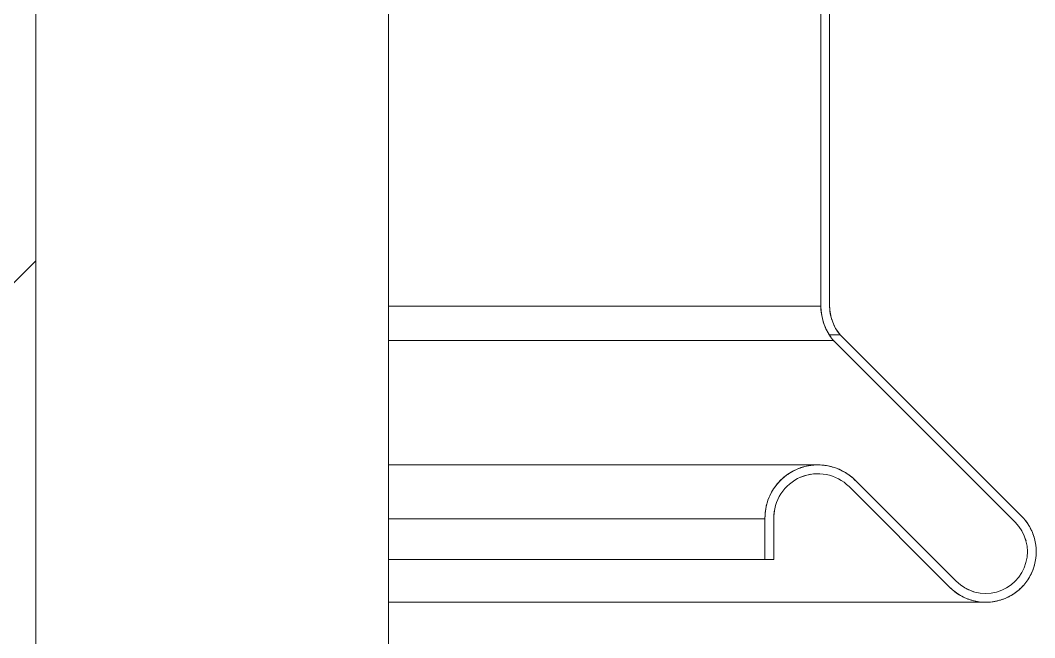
# Model space of a CAD drawing. Header units: millimetres. Extents: x -515342 to 330399, y -224905 to 507333.
# Drawn here: x 143883.8 to 143998.8, y 105323.8 to 105393.8 of the extents above; entities that cross this region are included whole.
import ezdxf

# ---------------------------------------------------------------- set-up
doc = ezdxf.new("R2010")
doc.units = ezdxf.units.MM
for name, color, linetype, lineweight in [('Ограждение', 7, 'Continuous', 0), ('Стены внутренние', 7, 'Continuous', 0), ('Стены отделка', 7, 'Continuous', 0), ('Стены перегородки', 7, 'Continuous', 0)]:
    doc.layers.add(name, color=color, linetype=linetype, lineweight=lineweight)

# ---------------------------------------------------------------- blocks, each defined once
blk = doc.blocks.new('Ограждение - Ограждение-9804452-О_АР_П_Разрез 1-1')
at = {"layer": 'Ограждение'}
h = blk.add_hatch(dxfattribs=at)
h.set_pattern_fill('FP_9', color=256, style=0, pattern_type=2)
h.set_pattern_definition([(45, (48650.6, 7579.1), (-106.066, 106.066), [])])
h.paths.add_polyline_path([(55844.18, 17296.59), (55846.04, 17298.78), (55839.35, 17298.78), (55842.25, 17297.47)])
h.paths.add_polyline_path([(55838.65, 17298.07), (55839.35, 17298.78), (55827.92, 17310.22), (55827.21, 17309.51)])
h.paths.add_polyline_path([(55846.04, 17298.78), (55848.23, 17300.64), (55846.04, 17305.47)])
h.paths.add_polyline_path([(55846.04, 17305.47), (55846.75, 17306.18), (55825.45, 17326.07)])
h.paths.add_polyline_path([(55824, 17330), (55825, 17330), (55825, 17465), (55824, 17464.05)])
at = {"layer": 'Ограждение', "lineweight": 18}
for p, q in [((55825, 17330), (55825, 17465)), ((55824, 17464.05), (55824, 17330)), ((55825.45, 17326.07), (55846.04, 17305.47)), ((55846.75, 17306.18), (55826.19, 17326.74)), ((55839.35, 17298.78), (55827.92, 17310.22)), ((55827.21, 17309.51), (55838.65, 17298.07)), ((55817.67, 17305.88), (55817.67, 17301.26)), ((55818.67, 17301.26), (55818.67, 17305.89)), ((55817.67, 17301.26), (55818.67, 17301.26))]:
    blk.add_line(p, q, dxfattribs=at)
at = {"layer": 'Ограждение'}
for p, q in [((55775, 17330), (55824, 17330)), ((55775, 17326.07), (55825.45, 17326.07)), ((55826.19, 17326.74), (55825, 17326.74)), ((55823.67, 17311.98), (55775, 17311.98)), ((55775, 17305.88), (55817.67, 17305.88)), ((55817.67, 17305.88), (55817.67, 17301.26)), ((55775, 17301.26), (55817.67, 17301.26)), ((55775, 17296.4), (55842.7, 17296.4))]:
    blk.add_line(p, q, dxfattribs=at)
at = {"layer": 'Ограждение', "lineweight": 18}
for centre, radius, start, end in [((55830.19, 17330.04), 6.19, 180.4433, 219.979), ((55830.19, 17330.04), 5.19, 180.4841, 219.5159), ((55823.67, 17305.98), 6, 45, 180.9129), ((55823.67, 17305.98), 5, 45, 181), ((55842.7, 17302.13), 5.73, 225, 45), ((55842.7, 17302.13), 4.73, 225, 45)]:
    blk.add_arc(centre, radius, start, end, dxfattribs=at)
at = {"layer": 'Ограждение'}
for points in [[(55824, 17330), (55824.01, 17329.52), (55824.12, 17328.57), (55824.62, 17327.23), (55825.14, 17326.43), (55825.45, 17326.07)], [(55826.19, 17326.74), (55825.93, 17327.05), (55825.51, 17327.71), (55825.1, 17328.82), (55825, 17329.61), (55825, 17330)], [(55821.72, 17310.58), (55821.9, 17310.66), (55822.27, 17310.79), (55822.66, 17310.88), (55822.86, 17310.91)], [(55818.67, 17305.89), (55818.67, 17306.29), (55818.71, 17306.68), (55818.79, 17307.07)], [(55846.79, 17304.49), (55847, 17304.13), (55847.16, 17303.75), (55847.27, 17303.35)]]:
    blk.add_open_spline(points, degree=3, dxfattribs=at)
for points, knots in [([(55827.92, 17310.22), (55827.57, 17310.56), (55827.02, 17311), (55826.18, 17311.44), (55825.51, 17311.7), (55824.82, 17311.88), (55824.12, 17311.97), (55823.4, 17311.99), (55822.69, 17311.91), (55822, 17311.75), (55821.33, 17311.51), (55820.69, 17311.2), (55820.09, 17310.81), (55819.55, 17310.35), (55819.06, 17309.83), (55818.63, 17309.26), (55818.16, 17308.43), (55817.76, 17307.31), (55817.67, 17306.36), (55817.67, 17305.88)], [-1, -1, -1, -1, -0.9, -0.85, -0.8, -0.75, -0.7, -0.65, -0.6, -0.55, -0.5, -0.45, -0.4, -0.35, -0.3, -0.25, -0.2, -0.1, 0, 0, 0, 0]), ([(55838.65, 17298.07), (55839.01, 17297.72), (55839.6, 17297.26), (55840.39, 17296.87), (55840.86, 17296.7), (55841.21, 17296.59), (55841.58, 17296.5), (55841.95, 17296.44), (55842.33, 17296.4), (55842.7, 17296.39), (55843.07, 17296.4), (55843.45, 17296.44), (55843.82, 17296.5), (55844.18, 17296.59), (55844.54, 17296.7), (55844.89, 17296.83), (55845.24, 17296.98), (55845.57, 17297.16), (55845.88, 17297.36), (55846.19, 17297.58), (55846.48, 17297.82), (55846.84, 17298.16), (55847.26, 17298.63), (55847.68, 17299.25), (55848.01, 17299.93), (55848.33, 17300.88), (55848.49, 17302.13), (55848.3, 17303.63), (55847.71, 17305.02), (55847.11, 17305.83), (55846.75, 17306.18)], [-1, -1, -1, -1, -0.916667, -0.875, -0.854167, -0.833333, -0.8125, -0.791667, -0.770833, -0.75, -0.729167, -0.708333, -0.6875, -0.666667, -0.645833, -0.625, -0.604167, -0.583333, -0.5625, -0.541667, -0.520833, -0.5, -0.458333, -0.416667, -0.375, -0.333333, -0.25, -0.166667, -0.083333, 0, 0, 0, 0]), ([(55841.47, 17297.56), (55841.37, 17297.58), (55841.18, 17297.64), (55840.79, 17297.79), (55840.51, 17297.93), (55840.33, 17298.03)], [-0.16666667, -0.16666667, -0.16666667, -0.16666667, -0.14583333, -0.125, -0.08333333, -0.08333333, -0.08333333, -0.08333333])]:
    blk.add_open_spline(points, degree=3, knots=knots, dxfattribs=at)

msp = doc.modelspace()

# ---------------------------------------------------------------- hatches: boundary and pattern name
at = {"layer": 'Стены внутренние'}
h = msp.add_hatch(dxfattribs=at)
h.set_pattern_fill('FP_18', color=256, style=0, pattern_type=2)
h.set_pattern_definition([(45, (136801.12, 95610.5), (-235.732, 235.732), []), (45, (136958.28, 95610.5), (-235.732, 235.732), [])])
h.paths.add_polyline_path([(143435.5296, 105181.3929), (143885.5296, 105181.3929), (143885.5296, 105451.3929), (143435.5296, 105451.3929), (143435.5296, 105328.8592)])

# ---------------------------------------------------------------- linework, layer by layer
at = {"layer": 'Стены отделка'}
msp.add_line((143925.5296, 105181.3929), (143925.5296, 105403.3929), dxfattribs=at)
at = {"layer": 'Стены перегородки'}
msp.add_line((143885.5296, 105181.3929), (143885.5296, 105403.3929), dxfattribs=at)

# ---------------------------------------------------------------- block references
at = {"layer": 'Ограждение'}
msp.add_blockref('Ограждение - Ограждение-9804452-О_АР_П_Разрез 1-1', (88150.5296, 88031.3929), dxfattribs=at)

doc.saveas('drawing.dxf')
